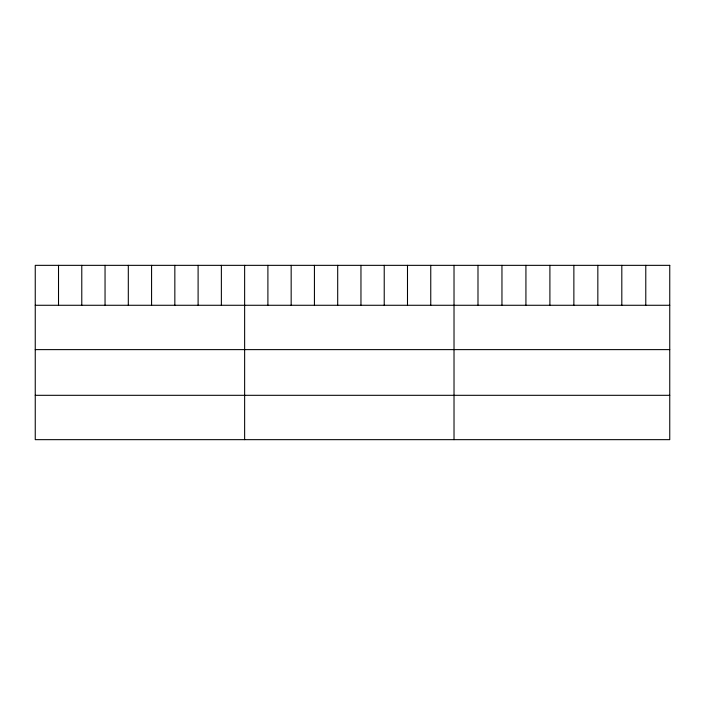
<?xml version="1.0" encoding="UTF-8"?>
<svg xmlns="http://www.w3.org/2000/svg" width="705" height="705" viewBox="0 0 705 705"><rect width="100%" height="100%" fill="white"/><g stroke="black" fill="none" stroke-linecap="round" stroke-linejoin="round"><path stroke-width="1.06" d="M35.25 305.274L669.75 305.274M35.25 349.618L669.75 349.618M35.25 395.311L669.75 395.311M645.78 265.344L645.78 305.274M621.81 265.344L621.81 305.274M597.84 265.344L597.84 305.274M573.87 265.344L573.87 305.274M549.9 265.344L549.9 305.274M525.93 265.344L525.93 305.274M501.96 265.344L501.96 305.274M477.99 265.344L477.99 305.274M454.02 265.344L454.02 439.656M430.755 265.344L430.755 305.274M407.49 265.344L407.49 305.274M384.225 265.344L384.225 305.274M360.96 265.344L360.96 305.274M337.695 265.344L337.695 305.274M314.43 265.344L314.43 305.274M291.165 265.344L291.165 305.274M267.9 265.344L267.9 305.274M244.635 265.344L244.635 439.656M221.37 265.344L221.37 305.274M198.105 265.344L198.105 305.274M174.84 265.344L174.84 305.274M151.575 265.344L151.575 305.274M128.31 265.344L128.31 305.274M105.045 265.344L105.045 305.274M81.78 265.344L81.78 305.274M58.515 265.344L58.515 305.274M669.75 265.344L35.25 265.344L35.25 439.656L669.75 439.656L669.75 265.344"/></g></svg>
